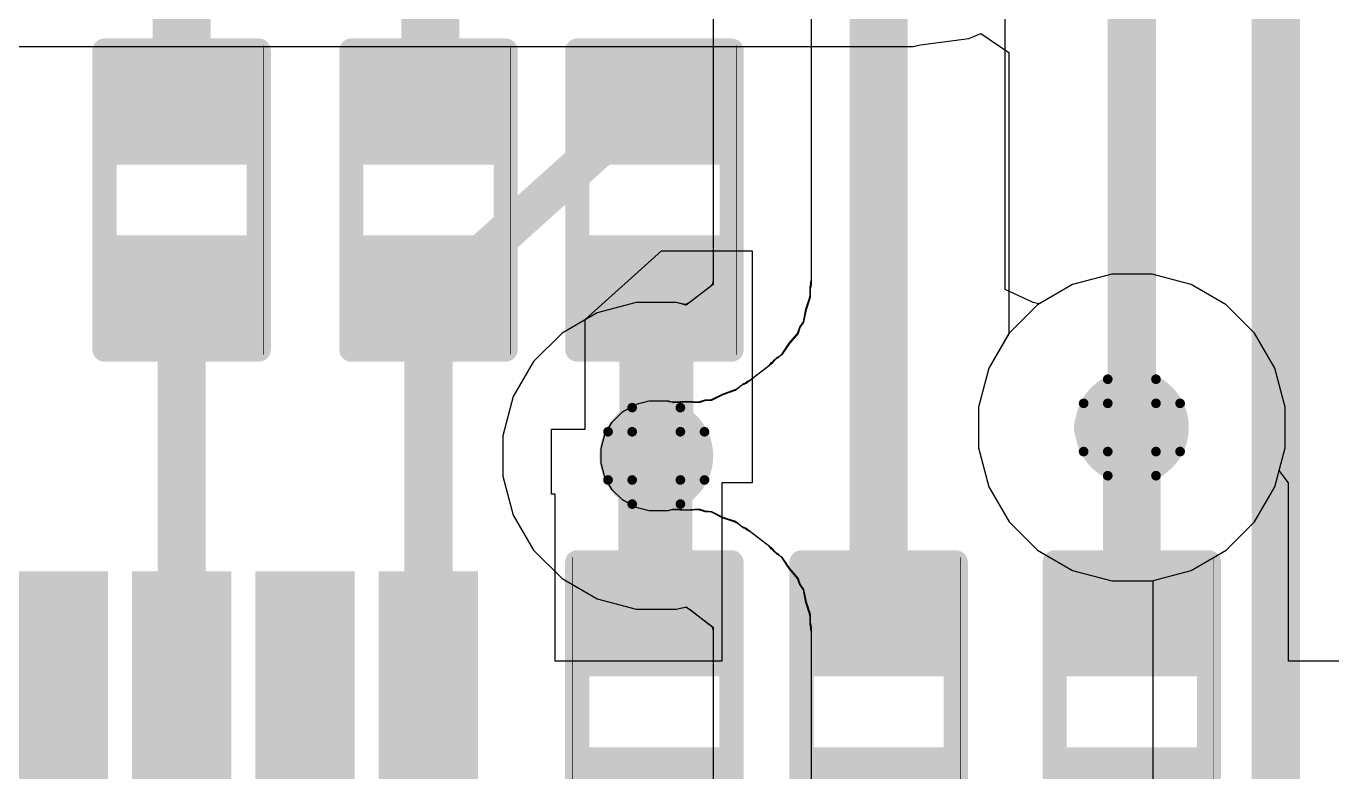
# Model space of a CAD drawing. Header units: inches. Extents: x -18 to 202, y -11 to 119.
# Drawn here: x 14.09 to 20.97, y 28.29 to 32.21 of the extents above; entities that cross this region are included whole.
import ezdxf

# ---------------------------------------------------------------- set-up
doc = ezdxf.new("R2010")
doc.units = ezdxf.units.IN
for name, color, linetype in [('Board Outline', 216, 'Continuous'), ('Bottom Layer', 5, 'Continuous'), ('Drill Drawing', 1, 'Continuous'), ('Ground', 16, 'Continuous'), ('Power', 76, 'Continuous'), ('Top Layer', 1, 'Continuous'), ('Top Overlay', 2, 'Continuous'), ('Top Paste', 8, 'Continuous'), ('Top Solder', 216, 'Continuous'), ('Via Holes', 16, 'Continuous')]:
    doc.layers.add(name, color=color, linetype=linetype)

# ---------------------------------------------------------------- blocks, each defined once
blk = doc.blocks.new('TSSOP_20_12')
at = {"layer": 'Top Layer'}
for points in [[(-2, 3.085), (-2, 2.765), (-3.6, 2.765), (-3.6, 3.085)], [(3.6, 3.085), (3.6, 2.765), (2, 2.765), (2, 3.085)], [(-2, 2.435), (-2, 2.115), (-3.6, 2.115), (-3.6, 2.435)], [(3.6, 2.435), (3.6, 2.115), (2, 2.115), (2, 2.435)], [(-2, 1.785), (-2, 1.465), (-3.6, 1.465), (-3.6, 1.785)], [(3.6, 1.785), (3.6, 1.465), (2, 1.465), (2, 1.785)], [(-2, 1.135), (-2, 0.815), (-3.6, 0.815), (-3.6, 1.135)], [(3.6, 1.135), (3.6, 0.815), (2, 0.815), (2, 1.135)], [(-2, 0.485), (-2, 0.165), (-3.6, 0.165), (-3.6, 0.485)], [(3.6, 0.485), (3.6, 0.165), (2, 0.165), (2, 0.485)], [(-2, -0.165), (-2, -0.485), (-3.6, -0.485), (-3.6, -0.165)], [(3.6, -0.165), (3.6, -0.485), (2, -0.485), (2, -0.165)], [(-2, -0.815), (-2, -1.135), (-3.6, -1.135), (-3.6, -0.815)], [(3.6, -0.815), (3.6, -1.135), (2, -1.135), (2, -0.815)], [(-2, -1.465), (-2, -1.785), (-3.6, -1.785), (-3.6, -1.465)], [(3.6, -1.465), (3.6, -1.785), (2, -1.785), (2, -1.465)], [(-2, -2.115), (-2, -2.435), (-3.6, -2.435), (-3.6, -2.115)], [(3.6, -2.115), (3.6, -2.435), (2, -2.435), (2, -2.115)], [(-2, -2.765), (-2, -3.085), (-3.6, -3.085), (-3.6, -2.765)], [(3.6, -2.765), (3.6, -3.085), (2, -3.085), (2, -2.765)]]:
    blk.add_hatch(color=1, dxfattribs=at).paths.add_polyline_path(points)
at = {"layer": 'Top Overlay'}
blk.add_hatch(color=2, dxfattribs=at).paths.add_polyline_path([(-1.9066, 2.6933), (-1.7288, 2.6933), (-1.7288, 3.1251), (-1.9066, 3.1251)])
at = {"layer": 'Top Paste'}
for points in [[(-2, 3.085), (-2, 2.765), (-3.6, 2.765), (-3.6, 3.085)], [(3.6, 3.085), (3.6, 2.765), (2, 2.765), (2, 3.085)], [(-2, 2.435), (-2, 2.115), (-3.6, 2.115), (-3.6, 2.435)], [(3.6, 2.435), (3.6, 2.115), (2, 2.115), (2, 2.435)], [(-2, 1.785), (-2, 1.465), (-3.6, 1.465), (-3.6, 1.785)], [(3.6, 1.785), (3.6, 1.465), (2, 1.465), (2, 1.785)], [(-2, 1.135), (-2, 0.815), (-3.6, 0.815), (-3.6, 1.135)], [(3.6, 1.135), (3.6, 0.815), (2, 0.815), (2, 1.135)], [(-2, 0.485), (-2, 0.165), (-3.6, 0.165), (-3.6, 0.485)], [(3.6, 0.485), (3.6, 0.165), (2, 0.165), (2, 0.485)], [(-2, -0.165), (-2, -0.485), (-3.6, -0.485), (-3.6, -0.165)], [(3.6, -0.165), (3.6, -0.485), (2, -0.485), (2, -0.165)], [(-2, -0.815), (-2, -1.135), (-3.6, -1.135), (-3.6, -0.815)], [(3.6, -0.815), (3.6, -1.135), (2, -1.135), (2, -0.815)], [(-2, -1.465), (-2, -1.785), (-3.6, -1.785), (-3.6, -1.465)], [(3.6, -1.465), (3.6, -1.785), (2, -1.785), (2, -1.465)], [(-2, -2.115), (-2, -2.435), (-3.6, -2.435), (-3.6, -2.115)], [(3.6, -2.115), (3.6, -2.435), (2, -2.435), (2, -2.115)], [(-2, -2.765), (-2, -3.085), (-3.6, -3.085), (-3.6, -2.765)], [(3.6, -2.765), (3.6, -3.085), (2, -3.085), (2, -2.765)]]:
    blk.add_hatch(color=8, dxfattribs=at).paths.add_polyline_path(points)
at = {"layer": 'Top Solder'}
for points in [[(-1.8984, 3.1866), (-1.8984, 2.6634), (-3.7016, 2.6634), (-3.7016, 3.1866)], [(3.7016, 3.1866), (3.7016, 2.6634), (1.8984, 2.6634), (1.8984, 3.1866)], [(-1.8984, 2.5366), (-1.8984, 2.0134), (-3.7016, 2.0134), (-3.7016, 2.5366)], [(3.7016, 2.5366), (3.7016, 2.0134), (1.8984, 2.0134), (1.8984, 2.5366)], [(-1.8984, 1.8866), (-1.8984, 1.3634), (-3.7016, 1.3634), (-3.7016, 1.8866)], [(3.7016, 1.8866), (3.7016, 1.3634), (1.8984, 1.3634), (1.8984, 1.8866)], [(-1.8984, 1.2366), (-1.8984, 0.7134), (-3.7016, 0.7134), (-3.7016, 1.2366)], [(3.7016, 1.2366), (3.7016, 0.7134), (1.8984, 0.7134), (1.8984, 1.2366)], [(-1.8984, 0.5866), (-1.8984, 0.0634), (-3.7016, 0.0634), (-3.7016, 0.5866)], [(3.7016, 0.5866), (3.7016, 0.0634), (1.8984, 0.0634), (1.8984, 0.5866)], [(-1.8984, -0.0634), (-1.8984, -0.5866), (-3.7016, -0.5866), (-3.7016, -0.0634)], [(3.7016, -0.0634), (3.7016, -0.5866), (1.8984, -0.5866), (1.8984, -0.0634)], [(-1.8984, -0.7134), (-1.8984, -1.2366), (-3.7016, -1.2366), (-3.7016, -0.7134)], [(3.7016, -0.7134), (3.7016, -1.2366), (1.8984, -1.2366), (1.8984, -0.7134)], [(-1.8984, -1.3634), (-1.8984, -1.8866), (-3.7016, -1.8866), (-3.7016, -1.3634)], [(3.7016, -1.3634), (3.7016, -1.8866), (1.8984, -1.8866), (1.8984, -1.3634)], [(-1.8984, -2.0134), (-1.8984, -2.5366), (-3.7016, -2.5366), (-3.7016, -2.0134)], [(3.7016, -2.0134), (3.7016, -2.5366), (1.8984, -2.5366), (1.8984, -2.0134)], [(-1.8984, -2.6634), (-1.8984, -3.1866), (-3.7016, -3.1866), (-3.7016, -2.6634)], [(3.7016, -2.6634), (3.7016, -3.1866), (1.8984, -3.1866), (1.8984, -2.6634)]]:
    blk.add_hatch(color=216, dxfattribs=at).paths.add_polyline_path(points)
at = {"layer": 'Top Overlay'}
for points in [[(1.9542, 3.302, 0.127, 0.127, 0), (-1.9066, 3.302, 0.127, 0.127, 0)], [(-3.8751, 3.0861, 0.127, 0.127, 0), (-3.7481, 2.9591, 0.127, 0.127, 0)], [(-3.8751, 3.0861, 0.127, 0.127, 0), (-3.8751, 2.8321, 0.127, 0.127, 0)], [(-3.7481, 2.9591, 0.127, 0.127, 0), (-3.8751, 2.8321, 0.127, 0.127, 0)], [(-1.9066, -3.302, 0.127, 0.127, 0), (1.9542, -3.302, 0.127, 0.127, 0)]]:
    blk.add_lwpolyline(points, format="xyseb", dxfattribs=at)
for points in [[(-1.9384, 3.302, 0.0635, 0.0635, 1), (-1.8749, 3.302, 0.0635, 0.0635, 1)], [(1.9225, 3.302, 0.0635, 0.0635, 1), (1.986, 3.302, 0.0635, 0.0635, 1)], [(-3.9069, 3.0861, 0.0635, 0.0635, 1), (-3.8434, 3.0861, 0.0635, 0.0635, 1)], [(-3.9069, 3.0861, 0.0635, 0.0635, 1), (-3.8434, 3.0861, 0.0635, 0.0635, 1)], [(-3.7799, 2.9591, 0.0635, 0.0635, 1), (-3.7164, 2.9591, 0.0635, 0.0635, 1)], [(-3.7799, 2.9591, 0.0635, 0.0635, 1), (-3.7164, 2.9591, 0.0635, 0.0635, 1)], [(-3.9068, 2.8321, 0.0635, 0.0635, 1), (-3.8433, 2.8321, 0.0635, 0.0635, 1)], [(-3.9068, 2.8321, 0.0635, 0.0635, 1), (-3.8433, 2.8321, 0.0635, 0.0635, 1)], [(-1.9383, -3.302, 0.0635, 0.0635, 1), (-1.8748, -3.302, 0.0635, 0.0635, 1)], [(1.9224, -3.302, 0.0635, 0.0635, 1), (1.9859, -3.302, 0.0635, 0.0635, 1)]]:
    blk.add_lwpolyline(points, format="xyseb", close=True, dxfattribs=at)
blk = doc.blocks.new('R___0402_21')
at = {"layer": 'Top Layer'}
for points in [[(-0.6985, -0.3175), (-0.6985, 0.3175), (-0.2413, 0.3175), (-0.2413, -0.3175)], [(0.2413, -0.3175), (0.2413, 0.3175), (0.6985, 0.3175), (0.6985, -0.3175)]]:
    blk.add_hatch(color=1, dxfattribs=at).paths.add_polyline_path(points)
at = {"layer": 'Top Paste'}
for points in [[(-0.6985, -0.3175), (-0.6985, 0.3175), (-0.2413, 0.3175), (-0.2413, -0.3175)], [(0.2413, -0.3175), (0.2413, 0.3175), (0.6985, 0.3175), (0.6985, -0.3175)]]:
    blk.add_hatch(color=8, dxfattribs=at).paths.add_polyline_path(points)
at = {"layer": 'Top Solder'}
for points in [[(-0.7535, -0.3725), (-0.7535, 0.3725), (-0.1863, 0.3725), (-0.1863, -0.3725)], [(0.1863, -0.3725), (0.1863, 0.3725), (0.7535, 0.3725), (0.7535, -0.3725)]]:
    blk.add_hatch(color=216, dxfattribs=at).paths.add_polyline_path(points)
at = {"layer": 'Top Overlay'}
for points in [[(-0.7874, 0.4064, 0.127, 0.127, 0), (0.7874, 0.4064, 0.127, 0.127, 0)], [(-0.7874, -0.4064, 0.127, 0.127, 0), (-0.7874, 0.4064, 0.127, 0.127, 0)], [(0.7874, -0.4064, 0.127, 0.127, 0), (0.7874, 0.4064, 0.127, 0.127, 0)], [(-0.7874, -0.4064, 0.127, 0.127, 0), (0.7874, -0.4064, 0.127, 0.127, 0)], [(0.8128, -0.4318, 0.00323, 0.00323, 0), (-0.8128, -0.4318, 0.00323, 0.00323, 0)]]:
    blk.add_lwpolyline(points, format="xyseb", dxfattribs=at)
for points in [[(-0.8191, 0.4064, 0.0635, 0.0635, 1), (-0.7556, 0.4064, 0.0635, 0.0635, 1)], [(-0.8191, 0.4064, 0.0635, 0.0635, 1), (-0.7556, 0.4064, 0.0635, 0.0635, 1)], [(0.7557, 0.4064, 0.0635, 0.0635, 1), (0.8192, 0.4064, 0.0635, 0.0635, 1)], [(0.7557, 0.4064, 0.0635, 0.0635, 1), (0.8192, 0.4064, 0.0635, 0.0635, 1)], [(-0.8192, -0.4064, 0.0635, 0.0635, 1), (-0.7557, -0.4064, 0.0635, 0.0635, 1)], [(-0.8192, -0.4064, 0.0635, 0.0635, 1), (-0.7557, -0.4064, 0.0635, 0.0635, 1)], [(0.7557, -0.4064, 0.0635, 0.0635, 1), (0.8192, -0.4064, 0.0635, 0.0635, 1)], [(0.7557, -0.4064, 0.0635, 0.0635, 1), (0.8192, -0.4064, 0.0635, 0.0635, 1)], [(-0.8136, -0.4318, 0.00161, 0.00161, 1), (-0.812, -0.4318, 0.00161, 0.00161, 1)], [(0.812, -0.4318, 0.00161, 0.00161, 1), (0.8136, -0.4318, 0.00161, 0.00161, 1)]]:
    blk.add_lwpolyline(points, format="xyseb", close=True, dxfattribs=at)
blk = doc.blocks.new('R___0402_24')
at = {"layer": 'Top Layer'}
for points in [[(-0.6985, -0.3175), (-0.6985, 0.3175), (-0.2413, 0.3175), (-0.2413, -0.3175)], [(0.2413, -0.3175), (0.2413, 0.3175), (0.6985, 0.3175), (0.6985, -0.3175)]]:
    blk.add_hatch(color=1, dxfattribs=at).paths.add_polyline_path(points)
at = {"layer": 'Top Paste'}
for points in [[(-0.6985, -0.3175), (-0.6985, 0.3175), (-0.2413, 0.3175), (-0.2413, -0.3175)], [(0.2413, -0.3175), (0.2413, 0.3175), (0.6985, 0.3175), (0.6985, -0.3175)]]:
    blk.add_hatch(color=8, dxfattribs=at).paths.add_polyline_path(points)
at = {"layer": 'Top Solder'}
for points in [[(-0.7535, -0.3725), (-0.7535, 0.3725), (-0.1863, 0.3725), (-0.1863, -0.3725)], [(0.1863, -0.3725), (0.1863, 0.3725), (0.7535, 0.3725), (0.7535, -0.3725)]]:
    blk.add_hatch(color=216, dxfattribs=at).paths.add_polyline_path(points)
at = {"layer": 'Top Overlay'}
for points in [[(-0.7874, 0.4064, 0.127, 0.127, 0), (-0.7874, -0.4064, 0.127, 0.127, 0)], [(-0.7874, 0.4064, 0.127, 0.127, 0), (0.7874, 0.4064, 0.127, 0.127, 0)], [(0.7874, 0.4064, 0.127, 0.127, 0), (0.7874, -0.4064, 0.127, 0.127, 0)], [(-0.7874, -0.4064, 0.127, 0.127, 0), (0.7874, -0.4064, 0.127, 0.127, 0)], [(0.8128, -0.4318, 0.00323, 0.00323, 0), (-0.8128, -0.4318, 0.00323, 0.00323, 0)]]:
    blk.add_lwpolyline(points, format="xyseb", dxfattribs=at)
for points in [[(-0.8192, 0.4064, 0.0635, 0.0635, 1), (-0.7557, 0.4064, 0.0635, 0.0635, 1)], [(-0.8192, 0.4064, 0.0635, 0.0635, 1), (-0.7557, 0.4064, 0.0635, 0.0635, 1)], [(0.7557, 0.4064, 0.0635, 0.0635, 1), (0.8192, 0.4064, 0.0635, 0.0635, 1)], [(0.7557, 0.4064, 0.0635, 0.0635, 1), (0.8192, 0.4064, 0.0635, 0.0635, 1)], [(-0.8191, -0.4064, 0.0635, 0.0635, 1), (-0.7556, -0.4064, 0.0635, 0.0635, 1)], [(-0.8191, -0.4064, 0.0635, 0.0635, 1), (-0.7556, -0.4064, 0.0635, 0.0635, 1)], [(0.7556, -0.4064, 0.0635, 0.0635, 1), (0.8191, -0.4064, 0.0635, 0.0635, 1)], [(0.7556, -0.4064, 0.0635, 0.0635, 1), (0.8191, -0.4064, 0.0635, 0.0635, 1)], [(-0.8136, -0.4318, 0.00161, 0.00161, 1), (-0.812, -0.4318, 0.00161, 0.00161, 1)], [(0.812, -0.4318, 0.00161, 0.00161, 1), (0.8136, -0.4318, 0.00161, 0.00161, 1)]]:
    blk.add_lwpolyline(points, format="xyseb", close=True, dxfattribs=at)
blk = doc.blocks.new('R___0402_27')
at = {"layer": 'Top Layer'}
for points in [[(-0.6985, -0.3175), (-0.6985, 0.3175), (-0.2413, 0.3175), (-0.2413, -0.3175)], [(0.2413, -0.3175), (0.2413, 0.3175), (0.6985, 0.3175), (0.6985, -0.3175)]]:
    blk.add_hatch(color=1, dxfattribs=at).paths.add_polyline_path(points)
at = {"layer": 'Top Paste'}
for points in [[(-0.6985, -0.3175), (-0.6985, 0.3175), (-0.2413, 0.3175), (-0.2413, -0.3175)], [(0.2413, -0.3175), (0.2413, 0.3175), (0.6985, 0.3175), (0.6985, -0.3175)]]:
    blk.add_hatch(color=8, dxfattribs=at).paths.add_polyline_path(points)
at = {"layer": 'Top Solder'}
for points in [[(-0.7535, -0.3725), (-0.7535, 0.3725), (-0.1863, 0.3725), (-0.1863, -0.3725)], [(0.1863, -0.3725), (0.1863, 0.3725), (0.7535, 0.3725), (0.7535, -0.3725)]]:
    blk.add_hatch(color=216, dxfattribs=at).paths.add_polyline_path(points)
at = {"layer": 'Top Overlay'}
for points in [[(-0.7874, 0.4064, 0.127, 0.127, 0), (-0.7874, -0.4064, 0.127, 0.127, 0)], [(-0.7874, 0.4064, 0.127, 0.127, 0), (0.7874, 0.4064, 0.127, 0.127, 0)], [(0.7874, 0.4064, 0.127, 0.127, 0), (0.7874, -0.4064, 0.127, 0.127, 0)], [(-0.7874, -0.4064, 0.127, 0.127, 0), (0.7874, -0.4064, 0.127, 0.127, 0)], [(-0.8128, -0.4318, 0.00323, 0.00323, 0), (0.8128, -0.4318, 0.00323, 0.00323, 0)]]:
    blk.add_lwpolyline(points, format="xyseb", dxfattribs=at)
for points in [[(-0.8192, 0.4064, 0.0635, 0.0635, 1), (-0.7557, 0.4064, 0.0635, 0.0635, 1)], [(-0.8192, 0.4064, 0.0635, 0.0635, 1), (-0.7557, 0.4064, 0.0635, 0.0635, 1)], [(0.7556, 0.4064, 0.0635, 0.0635, 1), (0.8191, 0.4064, 0.0635, 0.0635, 1)], [(0.7556, 0.4064, 0.0635, 0.0635, 1), (0.8191, 0.4064, 0.0635, 0.0635, 1)], [(-0.8192, -0.4064, 0.0635, 0.0635, 1), (-0.7557, -0.4064, 0.0635, 0.0635, 1)], [(-0.8192, -0.4064, 0.0635, 0.0635, 1), (-0.7557, -0.4064, 0.0635, 0.0635, 1)], [(0.7556, -0.4064, 0.0635, 0.0635, 1), (0.8191, -0.4064, 0.0635, 0.0635, 1)], [(0.7556, -0.4064, 0.0635, 0.0635, 1), (0.8191, -0.4064, 0.0635, 0.0635, 1)], [(-0.8136, -0.4318, 0.00161, 0.00161, 1), (-0.812, -0.4318, 0.00161, 0.00161, 1)], [(0.812, -0.4318, 0.00161, 0.00161, 1), (0.8136, -0.4318, 0.00161, 0.00161, 1)]]:
    blk.add_lwpolyline(points, format="xyseb", close=True, dxfattribs=at)
blk = doc.blocks.new('R___0402_28')
at = {"layer": 'Top Layer'}
for points in [[(-0.6985, -0.3175), (-0.6985, 0.3175), (-0.2413, 0.3175), (-0.2413, -0.3175)], [(0.2413, -0.3175), (0.2413, 0.3175), (0.6985, 0.3175), (0.6985, -0.3175)]]:
    blk.add_hatch(color=1, dxfattribs=at).paths.add_polyline_path(points)
at = {"layer": 'Top Paste'}
for points in [[(-0.6985, -0.3175), (-0.6985, 0.3175), (-0.2413, 0.3175), (-0.2413, -0.3175)], [(0.2413, -0.3175), (0.2413, 0.3175), (0.6985, 0.3175), (0.6985, -0.3175)]]:
    blk.add_hatch(color=8, dxfattribs=at).paths.add_polyline_path(points)
at = {"layer": 'Top Solder'}
for points in [[(-0.7535, -0.3725), (-0.7535, 0.3725), (-0.1863, 0.3725), (-0.1863, -0.3725)], [(0.1863, -0.3725), (0.1863, 0.3725), (0.7535, 0.3725), (0.7535, -0.3725)]]:
    blk.add_hatch(color=216, dxfattribs=at).paths.add_polyline_path(points)
at = {"layer": 'Top Overlay'}
for points in [[(-0.7874, 0.4064, 0.127, 0.127, 0), (-0.7874, -0.4064, 0.127, 0.127, 0)], [(-0.7874, 0.4064, 0.127, 0.127, 0), (0.7874, 0.4064, 0.127, 0.127, 0)], [(0.7874, 0.4064, 0.127, 0.127, 0), (0.7874, -0.4064, 0.127, 0.127, 0)], [(-0.7874, -0.4064, 0.127, 0.127, 0), (0.7874, -0.4064, 0.127, 0.127, 0)], [(-0.8128, -0.4318, 0.00323, 0.00323, 0), (0.8128, -0.4318, 0.00323, 0.00323, 0)]]:
    blk.add_lwpolyline(points, format="xyseb", dxfattribs=at)
for points in [[(-0.8192, 0.4064, 0.0635, 0.0635, 1), (-0.7557, 0.4064, 0.0635, 0.0635, 1)], [(-0.8192, 0.4064, 0.0635, 0.0635, 1), (-0.7557, 0.4064, 0.0635, 0.0635, 1)], [(0.7556, 0.4064, 0.0635, 0.0635, 1), (0.8191, 0.4064, 0.0635, 0.0635, 1)], [(0.7556, 0.4064, 0.0635, 0.0635, 1), (0.8191, 0.4064, 0.0635, 0.0635, 1)], [(-0.8191, -0.4064, 0.0635, 0.0635, 1), (-0.7556, -0.4064, 0.0635, 0.0635, 1)], [(-0.8191, -0.4064, 0.0635, 0.0635, 1), (-0.7556, -0.4064, 0.0635, 0.0635, 1)], [(0.7556, -0.4064, 0.0635, 0.0635, 1), (0.8191, -0.4064, 0.0635, 0.0635, 1)], [(0.7556, -0.4064, 0.0635, 0.0635, 1), (0.8191, -0.4064, 0.0635, 0.0635, 1)], [(-0.8136, -0.4318, 0.00161, 0.00161, 1), (-0.812, -0.4318, 0.00161, 0.00161, 1)], [(0.812, -0.4318, 0.00161, 0.00161, 1), (0.8136, -0.4318, 0.00161, 0.00161, 1)]]:
    blk.add_lwpolyline(points, format="xyseb", close=True, dxfattribs=at)
blk = doc.blocks.new('R___0402_30')
at = {"layer": 'Top Layer'}
for points in [[(-0.6985, -0.3175), (-0.6985, 0.3175), (-0.2413, 0.3175), (-0.2413, -0.3175)], [(0.2413, -0.3175), (0.2413, 0.3175), (0.6985, 0.3175), (0.6985, -0.3175)]]:
    blk.add_hatch(color=1, dxfattribs=at).paths.add_polyline_path(points)
at = {"layer": 'Top Paste'}
for points in [[(-0.6985, -0.3175), (-0.6985, 0.3175), (-0.2413, 0.3175), (-0.2413, -0.3175)], [(0.2413, -0.3175), (0.2413, 0.3175), (0.6985, 0.3175), (0.6985, -0.3175)]]:
    blk.add_hatch(color=8, dxfattribs=at).paths.add_polyline_path(points)
at = {"layer": 'Top Solder'}
for points in [[(-0.7535, -0.3725), (-0.7535, 0.3725), (-0.1863, 0.3725), (-0.1863, -0.3725)], [(0.1863, -0.3725), (0.1863, 0.3725), (0.7535, 0.3725), (0.7535, -0.3725)]]:
    blk.add_hatch(color=216, dxfattribs=at).paths.add_polyline_path(points)
at = {"layer": 'Top Overlay'}
for points in [[(-0.7874, 0.4064, 0.127, 0.127, 0), (0.7874, 0.4064, 0.127, 0.127, 0)], [(-0.7874, 0.4064, 0.127, 0.127, 0), (-0.7874, -0.4064, 0.127, 0.127, 0)], [(0.7874, 0.4064, 0.127, 0.127, 0), (0.7874, -0.4064, 0.127, 0.127, 0)], [(0.7874, -0.4064, 0.127, 0.127, 0), (-0.7874, -0.4064, 0.127, 0.127, 0)], [(0.8128, -0.4318, 0.00323, 0.00323, 0), (-0.8128, -0.4318, 0.00323, 0.00323, 0)]]:
    blk.add_lwpolyline(points, format="xyseb", dxfattribs=at)
for points in [[(-0.8191, 0.4064, 0.0635, 0.0635, 1), (-0.7556, 0.4064, 0.0635, 0.0635, 1)], [(-0.8191, 0.4064, 0.0635, 0.0635, 1), (-0.7556, 0.4064, 0.0635, 0.0635, 1)], [(0.7556, 0.4064, 0.0635, 0.0635, 1), (0.8191, 0.4064, 0.0635, 0.0635, 1)], [(0.7556, 0.4064, 0.0635, 0.0635, 1), (0.8191, 0.4064, 0.0635, 0.0635, 1)], [(-0.8192, -0.4064, 0.0635, 0.0635, 1), (-0.7557, -0.4064, 0.0635, 0.0635, 1)], [(-0.8192, -0.4064, 0.0635, 0.0635, 1), (-0.7557, -0.4064, 0.0635, 0.0635, 1)], [(0.7556, -0.4064, 0.0635, 0.0635, 1), (0.8191, -0.4064, 0.0635, 0.0635, 1)], [(0.7556, -0.4064, 0.0635, 0.0635, 1), (0.8191, -0.4064, 0.0635, 0.0635, 1)], [(-0.8136, -0.4318, 0.00161, 0.00161, 1), (-0.812, -0.4318, 0.00161, 0.00161, 1)], [(0.812, -0.4318, 0.00161, 0.00161, 1), (0.8136, -0.4318, 0.00161, 0.00161, 1)]]:
    blk.add_lwpolyline(points, format="xyseb", close=True, dxfattribs=at)
blk = doc.blocks.new('R___0402_32')
at = {"layer": 'Top Layer'}
for points in [[(-0.6985, -0.3175), (-0.6985, 0.3175), (-0.2413, 0.3175), (-0.2413, -0.3175)], [(0.2413, -0.3175), (0.2413, 0.3175), (0.6985, 0.3175), (0.6985, -0.3175)]]:
    blk.add_hatch(color=1, dxfattribs=at).paths.add_polyline_path(points)
at = {"layer": 'Top Paste'}
for points in [[(-0.6985, -0.3175), (-0.6985, 0.3175), (-0.2413, 0.3175), (-0.2413, -0.3175)], [(0.2413, -0.3175), (0.2413, 0.3175), (0.6985, 0.3175), (0.6985, -0.3175)]]:
    blk.add_hatch(color=8, dxfattribs=at).paths.add_polyline_path(points)
at = {"layer": 'Top Solder'}
for points in [[(-0.7535, -0.3725), (-0.7535, 0.3725), (-0.1863, 0.3725), (-0.1863, -0.3725)], [(0.1863, -0.3725), (0.1863, 0.3725), (0.7535, 0.3725), (0.7535, -0.3725)]]:
    blk.add_hatch(color=216, dxfattribs=at).paths.add_polyline_path(points)
at = {"layer": 'Top Overlay'}
for points in [[(-0.7874, 0.4064, 0.127, 0.127, 0), (-0.7874, -0.4064, 0.127, 0.127, 0)], [(-0.7874, 0.4064, 0.127, 0.127, 0), (0.7874, 0.4064, 0.127, 0.127, 0)], [(0.7874, 0.4064, 0.127, 0.127, 0), (0.7874, -0.4064, 0.127, 0.127, 0)], [(-0.7874, -0.4064, 0.127, 0.127, 0), (0.7874, -0.4064, 0.127, 0.127, 0)], [(-0.8128, -0.4318, 0.00323, 0.00323, 0), (0.8128, -0.4318, 0.00323, 0.00323, 0)]]:
    blk.add_lwpolyline(points, format="xyseb", dxfattribs=at)
for points in [[(-0.8191, 0.4064, 0.0635, 0.0635, 1), (-0.7556, 0.4064, 0.0635, 0.0635, 1)], [(-0.8191, 0.4064, 0.0635, 0.0635, 1), (-0.7556, 0.4064, 0.0635, 0.0635, 1)], [(0.7556, 0.4064, 0.0635, 0.0635, 1), (0.8191, 0.4064, 0.0635, 0.0635, 1)], [(0.7556, 0.4064, 0.0635, 0.0635, 1), (0.8191, 0.4064, 0.0635, 0.0635, 1)], [(-0.8191, -0.4064, 0.0635, 0.0635, 1), (-0.7556, -0.4064, 0.0635, 0.0635, 1)], [(-0.8191, -0.4064, 0.0635, 0.0635, 1), (-0.7556, -0.4064, 0.0635, 0.0635, 1)], [(0.7557, -0.4064, 0.0635, 0.0635, 1), (0.8192, -0.4064, 0.0635, 0.0635, 1)], [(0.7557, -0.4064, 0.0635, 0.0635, 1), (0.8192, -0.4064, 0.0635, 0.0635, 1)], [(-0.8136, -0.4318, 0.00161, 0.00161, 1), (-0.812, -0.4318, 0.00161, 0.00161, 1)], [(0.812, -0.4318, 0.00161, 0.00161, 1), (0.8136, -0.4318, 0.00161, 0.00161, 1)]]:
    blk.add_lwpolyline(points, format="xyseb", close=True, dxfattribs=at)

msp = doc.modelspace()

# ---------------------------------------------------------------- hatches: boundary and pattern name
at = {"layer": 'Bottom Layer'}
h = msp.add_hatch(color=5, dxfattribs=at)
edge = h.paths.add_edge_path()
edge.add_arc((19.9165, 30.099), 0.3, 0, 360)
h = msp.add_hatch(color=5, dxfattribs=at)
edge = h.paths.add_edge_path()
edge.add_arc((17.4118, 29.9495), 0.3, 0, 360)
at = {"layer": 'Ground'}
h = msp.add_hatch(color=16, dxfattribs=at)
edge = h.paths.add_edge_path()
edge.add_arc((19.9165, 30.099), 0.3, 0, 360)
h = msp.add_hatch(color=16, dxfattribs=at)
edge = h.paths.add_edge_path()
edge.add_arc((17.4118, 29.9495), 0.3, 0, 360)
at = {"layer": 'Power'}
h = msp.add_hatch(color=76, dxfattribs=at)
edge = h.paths.add_edge_path()
edge.add_arc((19.9165, 30.099), 0.3, 0, 360)
h = msp.add_hatch(color=76, dxfattribs=at)
edge = h.paths.add_edge_path()
edge.add_arc((17.4118, 29.9495), 0.3, 0, 360)
at = {"layer": 'Top Layer'}
h = msp.add_hatch(color=1, dxfattribs=at)
edge = h.paths.add_edge_path()
edge.add_arc((19.9165, 30.099), 0.3, 0, 360)
h = msp.add_hatch(color=1, dxfattribs=at)
edge = h.paths.add_edge_path()
edge.add_arc((17.4118, 29.9495), 0.3, 0, 360)
at = {"layer": 'Via Holes'}
h = msp.add_hatch(color=7, dxfattribs=at)
edge = h.paths.add_edge_path()
edge.add_arc((19.9165, 30.099), 0.15, 0, 360)
h = msp.add_hatch(color=7, dxfattribs=at)
edge = h.paths.add_edge_path()
edge.add_arc((17.4118, 29.9495), 0.15, 0, 360)

# ---------------------------------------------------------------- linework, layer by layer
at = {"layer": 'Board Outline'}
msp.add_lwpolyline([(44.2299, 62.3099, 0.254, 0.254, -3.535496), (7.5647, 62.2891, 0.254, 0.254, 0)], format="xyseb", dxfattribs=at)
at = {"layer": 'Bottom Layer'}
for p, q in [((17.7109, 33.042), (17.7109, 30.8769)), ((18.2288, 30.8769), (18.2288, 33.042)), ((19.8102, 30.907), (19.6047, 30.8519)), ((20.0229, 30.907), (19.8102, 30.907)), ((20.2284, 30.8519), (20.0229, 30.907)), ((17.691, 30.8366), (17.5897, 30.7588)), ((17.7078, 30.8534), (17.691, 30.8366)), ((17.7109, 30.8769), (17.7078, 30.8534)), ((18.2213, 30.7858), (18.2244, 30.8093)), ((18.2225, 30.8374), (18.2257, 30.8534)), ((18.2244, 30.8093), (18.2225, 30.8374)), ((18.2249, 30.8574), (18.2288, 30.8769)), ((18.2257, 30.8534), (18.2249, 30.8574)), ((19.6047, 30.8519), (19.4204, 30.7456)), ((20.4127, 30.7456), (20.2284, 30.8519)), ((17.3054, 30.7575), (17.0999, 30.7024)), ((17.5182, 30.7575), (17.3054, 30.7575)), ((17.5457, 30.7501), (17.5182, 30.7575)), ((17.5691, 30.747), (17.5457, 30.7501)), ((17.5897, 30.7588), (17.5691, 30.747)), ((18.1995, 30.7216), (18.2213, 30.7858)), ((19.4204, 30.7456), (19.27, 30.5951)), ((20.5631, 30.5951), (20.4127, 30.7456)), ((17.0999, 30.7024), (16.9157, 30.596)), ((18.1863, 30.6552), (18.1995, 30.7216)), ((18.1563, 30.5944), (18.1673, 30.6268)), ((18.1673, 30.6268), (18.1863, 30.6552)), ((16.9157, 30.596), (16.7653, 30.4456)), ((18.074, 30.4871), (18.1117, 30.5435)), ((18.1117, 30.5435), (18.1563, 30.5944)), ((19.27, 30.5951), (19.1636, 30.4109)), ((20.6695, 30.4109), (20.5631, 30.5951)), ((18.0338, 30.4547), (18.0573, 30.4704)), ((18.0573, 30.4704), (18.074, 30.4871)), ((16.7653, 30.4456), (16.6589, 30.2613)), ((17.905, 30.3479), (18.0063, 30.4257)), ((18.0063, 30.4257), (18.0195, 30.4407)), ((18.0195, 30.4407), (18.0231, 30.4425)), ((18.0231, 30.4425), (18.0338, 30.4547)), ((19.1636, 30.4109), (19.1085, 30.2054)), ((20.7245, 30.2054), (20.6695, 30.4109)), ((17.8486, 30.3103), (17.8698, 30.3289)), ((17.8698, 30.3289), (17.8845, 30.3361)), ((17.8845, 30.3361), (17.8871, 30.3391)), ((17.8871, 30.3391), (17.905, 30.3479)), ((16.6589, 30.2613), (16.6038, 30.0558)), ((17.7032, 30.2467), (17.764, 30.2767)), ((17.764, 30.2767), (17.8281, 30.2984)), ((17.8281, 30.2984), (17.8486, 30.3103)), ((17.2337, 30.1816), (17.2999, 30.2197)), ((17.2999, 30.2197), (17.3736, 30.2395)), ((17.3736, 30.2395), (17.4694, 30.2395)), ((17.4694, 30.2395), (17.4781, 30.2366)), ((17.4781, 30.2366), (17.5015, 30.2335)), ((17.5015, 30.2335), (17.5691, 30.2379)), ((17.5691, 30.2379), (17.6367, 30.2335)), ((17.6367, 30.2335), (17.6691, 30.2445)), ((17.6691, 30.2445), (17.7032, 30.2467)), ((19.1085, 30.2054), (19.1085, 29.9926)), ((20.7245, 29.9926), (20.7245, 30.2054)), ((17.1415, 30.0614), (17.1797, 30.1275)), ((17.1797, 30.1275), (17.2337, 30.1816)), ((16.6038, 30.0558), (16.6038, 29.8431)), ((17.1218, 29.9876), (17.1415, 30.0614)), ((17.1218, 29.9113), (17.1218, 29.9876)), ((19.1085, 29.9926), (19.1636, 29.7871)), ((20.6695, 29.7871), (20.7245, 29.9926)), ((17.1415, 29.8375), (17.1218, 29.9113)), ((16.6038, 29.8431), (16.6589, 29.6376)), ((17.1797, 29.7714), (17.1415, 29.8375)), ((19.1636, 29.7871), (19.27, 29.6029)), ((20.5631, 29.6029), (20.6695, 29.7871)), ((17.2337, 29.7174), (17.1797, 29.7714)), ((17.2999, 29.6792), (17.2337, 29.7174)), ((17.3736, 29.6594), (17.2999, 29.6792)), ((17.4694, 29.6594), (17.3736, 29.6594)), ((17.478, 29.6623), (17.4694, 29.6594)), ((17.5015, 29.6654), (17.478, 29.6623)), ((17.5691, 29.661), (17.5015, 29.6654)), ((17.6368, 29.6654), (17.5691, 29.661)), ((17.6691, 29.6545), (17.6368, 29.6654)), ((17.7032, 29.6522), (17.6691, 29.6545)), ((17.764, 29.6222), (17.7032, 29.6522)), ((16.6589, 29.6376), (16.7653, 29.4533)), ((17.8281, 29.6005), (17.764, 29.6222)), ((17.8487, 29.5886), (17.8281, 29.6005)), ((17.8698, 29.57), (17.8487, 29.5886)), ((19.27, 29.6029), (19.4204, 29.4524)), ((20.4127, 29.4524), (20.5631, 29.6029)), ((17.8844, 29.5628), (17.8698, 29.57)), ((17.8871, 29.5598), (17.8844, 29.5628)), ((17.905, 29.551), (17.8871, 29.5598)), ((18.0063, 29.4732), (17.905, 29.551)), ((16.7653, 29.4533), (16.9157, 29.3029)), ((18.0194, 29.4583), (18.0063, 29.4732)), ((18.0231, 29.4565), (18.0194, 29.4583)), ((18.0338, 29.4442), (18.0231, 29.4565)), ((18.0573, 29.4285), (18.0338, 29.4442)), ((19.4204, 29.4524), (19.6047, 29.3461)), ((20.2284, 29.3461), (20.4127, 29.4524)), ((18.074, 29.4118), (18.0573, 29.4285)), ((18.1117, 29.3555), (18.074, 29.4118)), ((16.9157, 29.3029), (17.0999, 29.1965)), ((18.1563, 29.3045), (18.1117, 29.3555)), ((18.1673, 29.2722), (18.1563, 29.3045)), ((19.6047, 29.3461), (19.8102, 29.291)), ((20.0229, 29.291), (20.2284, 29.3461)), ((18.1863, 29.2437), (18.1673, 29.2722)), ((18.1995, 29.1773), (18.1863, 29.2437)), ((19.8102, 29.291), (20.0229, 29.291)), ((17.0999, 29.1965), (17.3054, 29.1415)), ((18.2213, 29.1132), (18.1995, 29.1773)), ((17.3054, 29.1415), (17.5182, 29.1415)), ((17.5182, 29.1415), (17.5457, 29.1488)), ((17.5457, 29.1488), (17.5691, 29.1519)), ((17.5691, 29.1519), (17.5897, 29.1401)), ((17.5897, 29.1401), (17.691, 29.0623)), ((18.2244, 29.0897), (18.2213, 29.1132)), ((18.2225, 29.0615), (18.2244, 29.0897)), ((17.691, 29.0623), (17.7078, 29.0455)), ((17.7078, 29.0455), (17.7109, 29.022)), ((17.7109, 29.022), (17.7109, 25.9768)), ((18.2257, 29.0455), (18.2225, 29.0615)), ((18.2249, 29.0416), (18.2257, 29.0455)), ((18.2288, 29.022), (18.2249, 29.0416)), ((18.2288, 25.9768), (18.2288, 29.022))]:
    msp.add_line(p, q, dxfattribs=at)
at = {"layer": 'Drill Drawing'}
for points in [[(19.7895, 30.226, 0.0508, 0.0508, 0), (19.7895, 30.353, 0.0508, 0.0508, 0)], [(19.7895, 30.353, 0.0508, 0.0508, 0), (20.0435, 30.353, 0.0508, 0.0508, 0)], [(20.0435, 30.226, 0.0508, 0.0508, 0), (20.0435, 30.353, 0.0508, 0.0508, 0)], [(17.2848, 30.0765, 0.0508, 0.0508, 0), (17.2848, 30.2035, 0.0508, 0.0508, 0)], [(17.2848, 30.2035, 0.0508, 0.0508, 0), (17.5388, 30.2035, 0.0508, 0.0508, 0)], [(17.5388, 30.0765, 0.0508, 0.0508, 0), (17.5388, 30.2035, 0.0508, 0.0508, 0)], [(19.6625, 29.972, 0.0508, 0.0508, 0), (19.6625, 30.226, 0.0508, 0.0508, 0)], [(19.6625, 30.226, 0.0508, 0.0508, 0), (19.7895, 30.226, 0.0508, 0.0508, 0)], [(20.0435, 30.226, 0.0508, 0.0508, 0), (20.1705, 30.226, 0.0508, 0.0508, 0)], [(20.1705, 29.972, 0.0508, 0.0508, 0), (20.1705, 30.226, 0.0508, 0.0508, 0)], [(17.1578, 29.8225, 0.0508, 0.0508, 0), (17.1578, 30.0765, 0.0508, 0.0508, 0)], [(17.1578, 30.0765, 0.0508, 0.0508, 0), (17.2848, 30.0765, 0.0508, 0.0508, 0)], [(17.5388, 30.0765, 0.0508, 0.0508, 0), (17.6658, 30.0765, 0.0508, 0.0508, 0)], [(17.6658, 29.8225, 0.0508, 0.0508, 0), (17.6658, 30.0765, 0.0508, 0.0508, 0)], [(19.6625, 29.972, 0.0508, 0.0508, 0), (19.7895, 29.972, 0.0508, 0.0508, 0)], [(19.7895, 29.845, 0.0508, 0.0508, 0), (19.7895, 29.972, 0.0508, 0.0508, 0)], [(20.0435, 29.972, 0.0508, 0.0508, 0), (20.1705, 29.972, 0.0508, 0.0508, 0)], [(20.0435, 29.845, 0.0508, 0.0508, 0), (20.0435, 29.972, 0.0508, 0.0508, 0)], [(17.1578, 29.8225, 0.0508, 0.0508, 0), (17.2848, 29.8225, 0.0508, 0.0508, 0)], [(17.2848, 29.6955, 0.0508, 0.0508, 0), (17.2848, 29.8225, 0.0508, 0.0508, 0)], [(17.5388, 29.8225, 0.0508, 0.0508, 0), (17.6658, 29.8225, 0.0508, 0.0508, 0)], [(17.5388, 29.6955, 0.0508, 0.0508, 0), (17.5388, 29.8225, 0.0508, 0.0508, 0)], [(19.7895, 29.845, 0.0508, 0.0508, 0), (20.0435, 29.845, 0.0508, 0.0508, 0)], [(17.2848, 29.6955, 0.0508, 0.0508, 0), (17.5388, 29.6955, 0.0508, 0.0508, 0)]]:
    msp.add_lwpolyline(points, format="xyseb", dxfattribs=at)
for points in [[(19.7768, 30.353, 0.0254, 0.0254, 1), (19.8022, 30.353, 0.0254, 0.0254, 1)], [(19.7768, 30.353, 0.0254, 0.0254, 1), (19.8022, 30.353, 0.0254, 0.0254, 1)], [(20.0308, 30.353, 0.0254, 0.0254, 1), (20.0562, 30.353, 0.0254, 0.0254, 1)], [(20.0308, 30.353, 0.0254, 0.0254, 1), (20.0562, 30.353, 0.0254, 0.0254, 1)], [(17.2721, 30.2035, 0.0254, 0.0254, 1), (17.2975, 30.2035, 0.0254, 0.0254, 1)], [(17.2721, 30.2035, 0.0254, 0.0254, 1), (17.2975, 30.2035, 0.0254, 0.0254, 1)], [(17.5261, 30.2035, 0.0254, 0.0254, 1), (17.5515, 30.2035, 0.0254, 0.0254, 1)], [(17.5261, 30.2035, 0.0254, 0.0254, 1), (17.5515, 30.2035, 0.0254, 0.0254, 1)], [(19.6498, 30.226, 0.0254, 0.0254, 1), (19.6752, 30.226, 0.0254, 0.0254, 1)], [(19.6498, 30.226, 0.0254, 0.0254, 1), (19.6752, 30.226, 0.0254, 0.0254, 1)], [(19.7768, 30.226, 0.0254, 0.0254, 1), (19.8022, 30.226, 0.0254, 0.0254, 1)], [(19.7768, 30.226, 0.0254, 0.0254, 1), (19.8022, 30.226, 0.0254, 0.0254, 1)], [(20.0308, 30.226, 0.0254, 0.0254, 1), (20.0562, 30.226, 0.0254, 0.0254, 1)], [(20.0308, 30.226, 0.0254, 0.0254, 1), (20.0562, 30.226, 0.0254, 0.0254, 1)], [(20.1578, 30.226, 0.0254, 0.0254, 1), (20.1832, 30.226, 0.0254, 0.0254, 1)], [(20.1578, 30.226, 0.0254, 0.0254, 1), (20.1832, 30.226, 0.0254, 0.0254, 1)], [(17.1451, 30.0765, 0.0254, 0.0254, 1), (17.1705, 30.0765, 0.0254, 0.0254, 1)], [(17.1451, 30.0765, 0.0254, 0.0254, 1), (17.1705, 30.0765, 0.0254, 0.0254, 1)], [(17.2721, 30.0765, 0.0254, 0.0254, 1), (17.2975, 30.0765, 0.0254, 0.0254, 1)], [(17.2721, 30.0765, 0.0254, 0.0254, 1), (17.2975, 30.0765, 0.0254, 0.0254, 1)], [(17.5261, 30.0765, 0.0254, 0.0254, 1), (17.5515, 30.0765, 0.0254, 0.0254, 1)], [(17.5261, 30.0765, 0.0254, 0.0254, 1), (17.5515, 30.0765, 0.0254, 0.0254, 1)], [(17.6531, 30.0765, 0.0254, 0.0254, 1), (17.6785, 30.0765, 0.0254, 0.0254, 1)], [(17.6531, 30.0765, 0.0254, 0.0254, 1), (17.6785, 30.0765, 0.0254, 0.0254, 1)], [(19.6498, 29.972, 0.0254, 0.0254, 1), (19.6752, 29.972, 0.0254, 0.0254, 1)], [(19.6498, 29.972, 0.0254, 0.0254, 1), (19.6752, 29.972, 0.0254, 0.0254, 1)], [(19.7768, 29.972, 0.0254, 0.0254, 1), (19.8022, 29.972, 0.0254, 0.0254, 1)], [(19.7768, 29.972, 0.0254, 0.0254, 1), (19.8022, 29.972, 0.0254, 0.0254, 1)], [(20.0308, 29.972, 0.0254, 0.0254, 1), (20.0562, 29.972, 0.0254, 0.0254, 1)], [(20.0308, 29.972, 0.0254, 0.0254, 1), (20.0562, 29.972, 0.0254, 0.0254, 1)], [(20.1578, 29.972, 0.0254, 0.0254, 1), (20.1832, 29.972, 0.0254, 0.0254, 1)], [(20.1578, 29.972, 0.0254, 0.0254, 1), (20.1832, 29.972, 0.0254, 0.0254, 1)], [(17.1451, 29.8225, 0.0254, 0.0254, 1), (17.1705, 29.8225, 0.0254, 0.0254, 1)], [(17.1451, 29.8225, 0.0254, 0.0254, 1), (17.1705, 29.8225, 0.0254, 0.0254, 1)], [(17.2721, 29.8225, 0.0254, 0.0254, 1), (17.2975, 29.8225, 0.0254, 0.0254, 1)], [(17.2721, 29.8225, 0.0254, 0.0254, 1), (17.2975, 29.8225, 0.0254, 0.0254, 1)], [(17.5261, 29.8225, 0.0254, 0.0254, 1), (17.5515, 29.8225, 0.0254, 0.0254, 1)], [(17.5261, 29.8225, 0.0254, 0.0254, 1), (17.5515, 29.8225, 0.0254, 0.0254, 1)], [(17.6531, 29.8225, 0.0254, 0.0254, 1), (17.6785, 29.8225, 0.0254, 0.0254, 1)], [(17.6531, 29.8225, 0.0254, 0.0254, 1), (17.6785, 29.8225, 0.0254, 0.0254, 1)], [(19.7768, 29.845, 0.0254, 0.0254, 1), (19.8022, 29.845, 0.0254, 0.0254, 1)], [(19.7768, 29.845, 0.0254, 0.0254, 1), (19.8022, 29.845, 0.0254, 0.0254, 1)], [(20.0308, 29.845, 0.0254, 0.0254, 1), (20.0562, 29.845, 0.0254, 0.0254, 1)], [(20.0308, 29.845, 0.0254, 0.0254, 1), (20.0562, 29.845, 0.0254, 0.0254, 1)], [(17.2721, 29.6955, 0.0254, 0.0254, 1), (17.2975, 29.6955, 0.0254, 0.0254, 1)], [(17.2721, 29.6955, 0.0254, 0.0254, 1), (17.2975, 29.6955, 0.0254, 0.0254, 1)], [(17.5261, 29.6955, 0.0254, 0.0254, 1), (17.5515, 29.6955, 0.0254, 0.0254, 1)], [(17.5261, 29.6955, 0.0254, 0.0254, 1), (17.5515, 29.6955, 0.0254, 0.0254, 1)]]:
    msp.add_lwpolyline(points, format="xyseb", close=True, dxfattribs=at)
at = {"layer": 'Ground'}
for p, q in [((17.7109, 33.016), (17.7109, 30.8519)), ((18.2288, 30.8519), (18.2288, 33.042)), ((19.8102, 30.907), (19.6047, 30.8519)), ((20.0229, 30.907), (19.8102, 30.907)), ((20.2284, 30.8519), (20.0229, 30.907)), ((17.7109, 30.8519), (17.5698, 30.7436)), ((18.2222, 30.8184), (18.2288, 30.8519)), ((18.2244, 30.7843), (18.2222, 30.8184)), ((19.6047, 30.8519), (19.4204, 30.7456)), ((20.4127, 30.7456), (20.2284, 30.8519)), ((17.3054, 30.7575), (17.0999, 30.7024)), ((17.5182, 30.7575), (17.3054, 30.7575)), ((17.5698, 30.7436), (17.5182, 30.7575)), ((18.2026, 30.7201), (18.2244, 30.7843)), ((19.4204, 30.7456), (19.27, 30.5951)), ((20.5631, 30.5951), (20.4127, 30.7456)), ((17.0999, 30.7024), (16.9157, 30.596)), ((18.1894, 30.6537), (18.2026, 30.7201)), ((18.1594, 30.5929), (18.1704, 30.6252)), ((18.1704, 30.6252), (18.1894, 30.6537)), ((16.9157, 30.596), (16.7653, 30.4456)), ((18.0771, 30.4856), (18.1148, 30.542)), ((18.1148, 30.542), (18.1594, 30.5929)), ((19.27, 30.5951), (19.1636, 30.4109)), ((20.6695, 30.4109), (20.5631, 30.5951)), ((18.0262, 30.4409), (18.0487, 30.4666)), ((18.0487, 30.4666), (18.0771, 30.4856)), ((16.7653, 30.4456), (16.6589, 30.2613)), ((17.8851, 30.3327), (18.0262, 30.4409)), ((19.1636, 30.4109), (19.1085, 30.2054)), ((20.7245, 30.2054), (20.6695, 30.4109)), ((17.8545, 30.3176), (17.8851, 30.3327)), ((16.6589, 30.2613), (16.6038, 30.0558)), ((17.7039, 30.2433), (17.7646, 30.2733)), ((17.7646, 30.2733), (17.8288, 30.2951)), ((17.8288, 30.2951), (17.8545, 30.3176)), ((17.2337, 30.1816), (17.2999, 30.2197)), ((17.2999, 30.2197), (17.3736, 30.2395)), ((17.3736, 30.2395), (17.4745, 30.2395)), ((17.4745, 30.2395), (17.5022, 30.2301)), ((17.5022, 30.2301), (17.5698, 30.2345)), ((17.5698, 30.2345), (17.6374, 30.2301)), ((17.6374, 30.2301), (17.6698, 30.2411)), ((17.6698, 30.2411), (17.7039, 30.2433)), ((19.1085, 30.2054), (19.1085, 29.9926)), ((20.7245, 29.9926), (20.7245, 30.2054)), ((17.1415, 30.0614), (17.1797, 30.1275)), ((17.1797, 30.1275), (17.2337, 30.1816)), ((16.6038, 30.0558), (16.6038, 29.8431)), ((17.1218, 29.9876), (17.1415, 30.0614)), ((17.1218, 29.9113), (17.1218, 29.9876)), ((19.1085, 29.9926), (19.1636, 29.7871)), ((20.6695, 29.7871), (20.7245, 29.9926)), ((17.1415, 29.8375), (17.1218, 29.9113)), ((16.6038, 29.8431), (16.6589, 29.6376)), ((17.1797, 29.7714), (17.1415, 29.8375)), ((19.1636, 29.7871), (19.27, 29.6029)), ((20.5631, 29.6029), (20.6695, 29.7871)), ((17.2337, 29.7174), (17.1797, 29.7714)), ((17.2999, 29.6792), (17.2337, 29.7174)), ((17.3736, 29.6594), (17.2999, 29.6792)), ((17.4745, 29.6594), (17.3736, 29.6594)), ((17.5022, 29.6688), (17.4745, 29.6594)), ((17.5698, 29.6644), (17.5022, 29.6688)), ((17.6374, 29.6688), (17.5698, 29.6644)), ((17.6698, 29.6578), (17.6374, 29.6688)), ((17.7039, 29.6556), (17.6698, 29.6578)), ((17.7646, 29.6256), (17.7039, 29.6556)), ((16.6589, 29.6376), (16.7653, 29.4533)), ((17.8288, 29.6039), (17.7646, 29.6256)), ((17.8545, 29.5813), (17.8288, 29.6039)), ((17.8851, 29.5662), (17.8545, 29.5813)), ((19.27, 29.6029), (19.4204, 29.4524)), ((20.4127, 29.4524), (20.5631, 29.6029)), ((18.0262, 29.458), (17.8851, 29.5662)), ((16.7653, 29.4533), (16.9157, 29.3029)), ((18.0487, 29.4323), (18.0262, 29.458)), ((19.4204, 29.4524), (19.6047, 29.3461)), ((20.2284, 29.3461), (20.4127, 29.4524)), ((18.0771, 29.4133), (18.0487, 29.4323)), ((18.1148, 29.357), (18.0771, 29.4133)), ((16.9157, 29.3029), (17.0999, 29.1965)), ((18.1594, 29.306), (18.1148, 29.357)), ((18.1704, 29.2737), (18.1594, 29.306)), ((19.6047, 29.3461), (19.8102, 29.291)), ((20.0229, 29.291), (20.2284, 29.3461)), ((18.1894, 29.2453), (18.1704, 29.2737)), ((18.2026, 29.1788), (18.1894, 29.2453)), ((19.8102, 29.291), (20.0229, 29.291)), ((17.0999, 29.1965), (17.3054, 29.1415)), ((18.2244, 29.1147), (18.2026, 29.1788)), ((17.3054, 29.1415), (17.5182, 29.1415)), ((17.5182, 29.1415), (17.5698, 29.1553)), ((17.5698, 29.1553), (17.7109, 29.0471)), ((18.2222, 29.0806), (18.2244, 29.1147)), ((17.7109, 29.0471), (17.7109, 25.5876)), ((18.2288, 29.0471), (18.2222, 29.0806)), ((18.2288, 25.5876), (18.2288, 29.0471))]:
    msp.add_line(p, q, dxfattribs=at)
at = {"layer": 'Power'}
for p, q in [((18.8029, 32.113), (19.0572, 32.1465)), ((19.0572, 32.1465), (19.1213, 32.173)), ((19.1213, 32.173), (19.2691, 32.0742)), ((12.7941, 32.105), (18.7626, 32.105)), ((18.7626, 32.105), (18.8029, 32.113)), ((19.2691, 32.0742), (19.2691, 30.5936)), ((19.2691, 30.5936), (19.1636, 30.4109)), ((19.1636, 30.4109), (19.1085, 30.2054)), ((19.1085, 30.2054), (19.1085, 29.9926)), ((19.1085, 29.9926), (19.1636, 29.7871)), ((19.1636, 29.7871), (19.27, 29.6029)), ((19.27, 29.6029), (19.4204, 29.4524)), ((19.4204, 29.4524), (19.6047, 29.3461)), ((19.6047, 29.3461), (19.8102, 29.291)), ((19.8102, 29.291), (20.0229, 29.291)), ((20.0229, 29.291), (20.0268, 29.288)), ((20.0268, 29.288), (20.0268, 25.298))]:
    msp.add_line(p, q, dxfattribs=at)
for points in [[(19.9165, 30.099, 0.254, 0.254, 0), (19.9165, 43.1031, 0.254, 0.254, 0)], [(20.6743, 25.1695, 0.254, 0.254, 0), (20.6743, 42.4109, 0.254, 0.254, 0)]]:
    msp.add_lwpolyline(points, format="xyseb", dxfattribs=at)
msp.add_lwpolyline([(19.853, 30.099, 0.127, 0.127, 1), (19.98, 30.099, 0.127, 0.127, 1)], format="xyseb", close=True, dxfattribs=at)
at = {"layer": 'Top Layer'}
for p, q in [((19.249, 30.8256), (19.249, 32.7215)), ((17.0376, 30.6675), (17.4395, 31.0297)), ((17.4395, 31.0297), (17.9168, 31.0297)), ((17.9168, 31.0297), (17.9168, 29.8082)), ((19.8102, 30.907), (19.6047, 30.8519)), ((20.0229, 30.907), (19.8102, 30.907)), ((20.2284, 30.8519), (20.0229, 30.907)), ((19.3975, 30.7563), (19.249, 30.8256)), ((19.6047, 30.8519), (19.4268, 30.7492)), ((20.4127, 30.7456), (20.2284, 30.8519)), ((19.4268, 30.7492), (19.3975, 30.7563)), ((20.5631, 30.5951), (20.4127, 30.7456)), ((17.0376, 30.09), (17.0376, 30.6675)), ((20.6695, 30.4109), (20.5631, 30.5951)), ((20.7245, 30.2054), (20.6695, 30.4109)), ((20.7245, 29.9926), (20.7245, 30.2054)), ((16.8595, 29.747), (16.8595, 30.09)), ((16.8595, 30.09), (17.0376, 30.09)), ((20.6924, 29.8726), (20.7245, 29.9926)), ((20.7419, 29.8081), (20.6924, 29.8726)), ((17.9168, 29.8082), (17.7574, 29.8082)), ((17.7574, 29.8082), (17.7574, 28.8684)), ((20.7419, 28.8684), (20.7419, 29.8081)), ((20.7419, 29.8081), (20.7419, 29.8081)), ((16.8801, 29.747), (16.8595, 29.747)), ((16.8801, 28.8684), (16.8801, 29.747)), ((17.7574, 28.8684), (16.8801, 28.8684)), ((22.2684, 28.8684), (20.7419, 28.8684))]:
    msp.add_line(p, q, dxfattribs=at)
for points in [[(16.2214, 31.7756, 0.3048, 0.3048, 0), (16.2214, 34.7888, 0.3048, 0.3048, 0)], [(14.9121, 31.7664, 0.3048, 0.3048, 0), (14.9121, 34.246, 0.3048, 0.3048, 0)], [(18.5829, 29.0716, 0.3048, 0.3048, 0), (18.5829, 32.8911, 0.3048, 0.3048, 0)], [(16.2121, 31.7664, 0.3048, 0.3048, 0), (16.2214, 31.7756, 0.3048, 0.3048, 0)], [(17.1733, 31.6266, 0.2032, 0.2032, 0), (17.4019, 31.7663, 0.2032, 0.2032, 0)], [(16.4407, 30.9663, 0.2032, 0.2032, 0), (17.1733, 31.6266, 0.2032, 0.2032, 0)], [(16.2121, 30.8266, 0.2032, 0.2032, 0), (16.4407, 30.9663, 0.2032, 0.2032, 0)], [(17.4019, 30.8265, 0.3894, 0.3894, 0), (17.4118, 30.8265, 0.3894, 0.3894, 0)], [(17.4118, 29.9495, 0.3894, 0.3894, 0), (17.4118, 30.8265, 0.3894, 0.3894, 0)], [(14.9121, 28.439, 0.254, 0.254, 0), (14.9121, 30.8265, 0.254, 0.254, 0)], [(16.2121, 28.439, 0.254, 0.254, 0), (16.2121, 30.8266, 0.254, 0.254, 0)], [(19.7641, 30.0989, 0.3048, 0.3048, 0), (19.7641, 30.099, 0.3048, 0.3048, 0)], [(19.9165, 29.0716, 0.3048, 0.3048, 0), (19.9165, 30.0989, 0.3048, 0.3048, 0)], [(17.4068, 29.9444, 0.3894, 0.3894, 0), (17.4118, 29.9495, 0.3894, 0.3894, 0)], [(17.4068, 29.0767, 0.3894, 0.3894, 0), (17.4068, 29.9444, 0.3894, 0.3894, 0)], [(17.4018, 29.0716, 0.3894, 0.3894, 0), (17.4068, 29.0767, 0.3894, 0.3894, 0)], [(19.9164, 29.0715, 0.3048, 0.3048, 0), (19.9165, 29.0716, 0.3048, 0.3048, 0)], [(14.2621, 26.8949, 0.254, 0.254, 0), (14.2621, 28.439, 0.254, 0.254, 0)], [(15.5621, 27.3674, 0.254, 0.254, 0), (15.5621, 28.439, 0.254, 0.254, 0)]]:
    msp.add_lwpolyline(points, format="xyseb", dxfattribs=at)
for points in [[(14.8359, 31.7664, 0.1524, 0.1524, 1), (14.9883, 31.7664, 0.1524, 0.1524, 1)], [(16.1359, 31.7664, 0.1524, 0.1524, 1), (16.2883, 31.7664, 0.1524, 0.1524, 1)], [(16.1452, 31.7756, 0.1524, 0.1524, 1), (16.2976, 31.7756, 0.1524, 0.1524, 1)], [(16.1452, 31.7756, 0.1524, 0.1524, 1), (16.2976, 31.7756, 0.1524, 0.1524, 1)], [(17.3511, 31.7663, 0.1016, 0.1016, 1), (17.4527, 31.7663, 0.1016, 0.1016, 1)], [(17.1225, 31.6266, 0.1016, 0.1016, 1), (17.2241, 31.6266, 0.1016, 0.1016, 1)], [(17.1225, 31.6266, 0.1016, 0.1016, 1), (17.2241, 31.6266, 0.1016, 0.1016, 1)], [(16.3899, 30.9663, 0.1016, 0.1016, 1), (16.4915, 30.9663, 0.1016, 0.1016, 1)], [(16.3899, 30.9663, 0.1016, 0.1016, 1), (16.4915, 30.9663, 0.1016, 0.1016, 1)], [(17.3046, 30.8265, 0.1947, 0.1947, 1), (17.4993, 30.8265, 0.1947, 0.1947, 1)], [(17.3145, 30.8265, 0.1947, 0.1947, 1), (17.5092, 30.8265, 0.1947, 0.1947, 1)], [(17.3145, 30.8265, 0.1947, 0.1947, 1), (17.5092, 30.8265, 0.1947, 0.1947, 1)], [(14.8486, 30.8265, 0.127, 0.127, 1), (14.9756, 30.8265, 0.127, 0.127, 1)], [(16.1486, 30.8266, 0.127, 0.127, 1), (16.2756, 30.8266, 0.127, 0.127, 1)], [(16.1613, 30.8266, 0.1016, 0.1016, 1), (16.2629, 30.8266, 0.1016, 0.1016, 1)], [(19.6879, 30.099, 0.1524, 0.1524, 1), (19.8403, 30.099, 0.1524, 0.1524, 1)], [(19.6879, 30.0989, 0.1524, 0.1524, 1), (19.8403, 30.0989, 0.1524, 0.1524, 1)], [(19.8403, 30.0989, 0.1524, 0.1524, 1), (19.9927, 30.0989, 0.1524, 0.1524, 1)], [(17.3094, 29.9444, 0.1947, 0.1947, 1), (17.5041, 29.9444, 0.1947, 0.1947, 1)], [(17.3094, 29.9444, 0.1947, 0.1947, 1), (17.5041, 29.9444, 0.1947, 0.1947, 1)], [(17.3145, 29.9495, 0.1947, 0.1947, 1), (17.5092, 29.9495, 0.1947, 0.1947, 1)], [(17.3145, 29.9495, 0.1947, 0.1947, 1), (17.5092, 29.9495, 0.1947, 0.1947, 1)], [(17.3044, 29.0716, 0.1947, 0.1947, 1), (17.4991, 29.0716, 0.1947, 0.1947, 1)], [(17.3094, 29.0767, 0.1947, 0.1947, 1), (17.5041, 29.0767, 0.1947, 0.1947, 1)], [(17.3094, 29.0767, 0.1947, 0.1947, 1), (17.5041, 29.0767, 0.1947, 0.1947, 1)], [(18.5067, 29.0716, 0.1524, 0.1524, 1), (18.6591, 29.0716, 0.1524, 0.1524, 1)], [(19.8402, 29.0715, 0.1524, 0.1524, 1), (19.9926, 29.0715, 0.1524, 0.1524, 1)], [(19.8403, 29.0716, 0.1524, 0.1524, 1), (19.9927, 29.0716, 0.1524, 0.1524, 1)], [(19.8403, 29.0716, 0.1524, 0.1524, 1), (19.9927, 29.0716, 0.1524, 0.1524, 1)], [(14.1986, 28.439, 0.127, 0.127, 1), (14.3256, 28.439, 0.127, 0.127, 1)], [(14.8486, 28.439, 0.127, 0.127, 1), (14.9756, 28.439, 0.127, 0.127, 1)], [(15.4986, 28.439, 0.127, 0.127, 1), (15.6256, 28.439, 0.127, 0.127, 1)], [(16.1486, 28.439, 0.127, 0.127, 1), (16.2756, 28.439, 0.127, 0.127, 1)]]:
    msp.add_lwpolyline(points, format="xyseb", close=True, dxfattribs=at)

# ---------------------------------------------------------------- block references
for name, p, rotation in [('R___0402_32', (14.9121, 31.2964), 90), ('R___0402_28', (16.2121, 31.2964), 90), ('R___0402_24', (17.4019, 31.2964), 90), ('R___0402_21', (17.4018, 28.6017), 270), ('R___0402_30', (18.5829, 28.6017), 90), ('R___0402_27', (19.9164, 28.6016), 90), ('TSSOP_20_12', (13.2871, 25.639), 90)]:
    msp.add_blockref(name, p, dxfattribs=dict(rotation=rotation))

doc.saveas('drawing.dxf')
